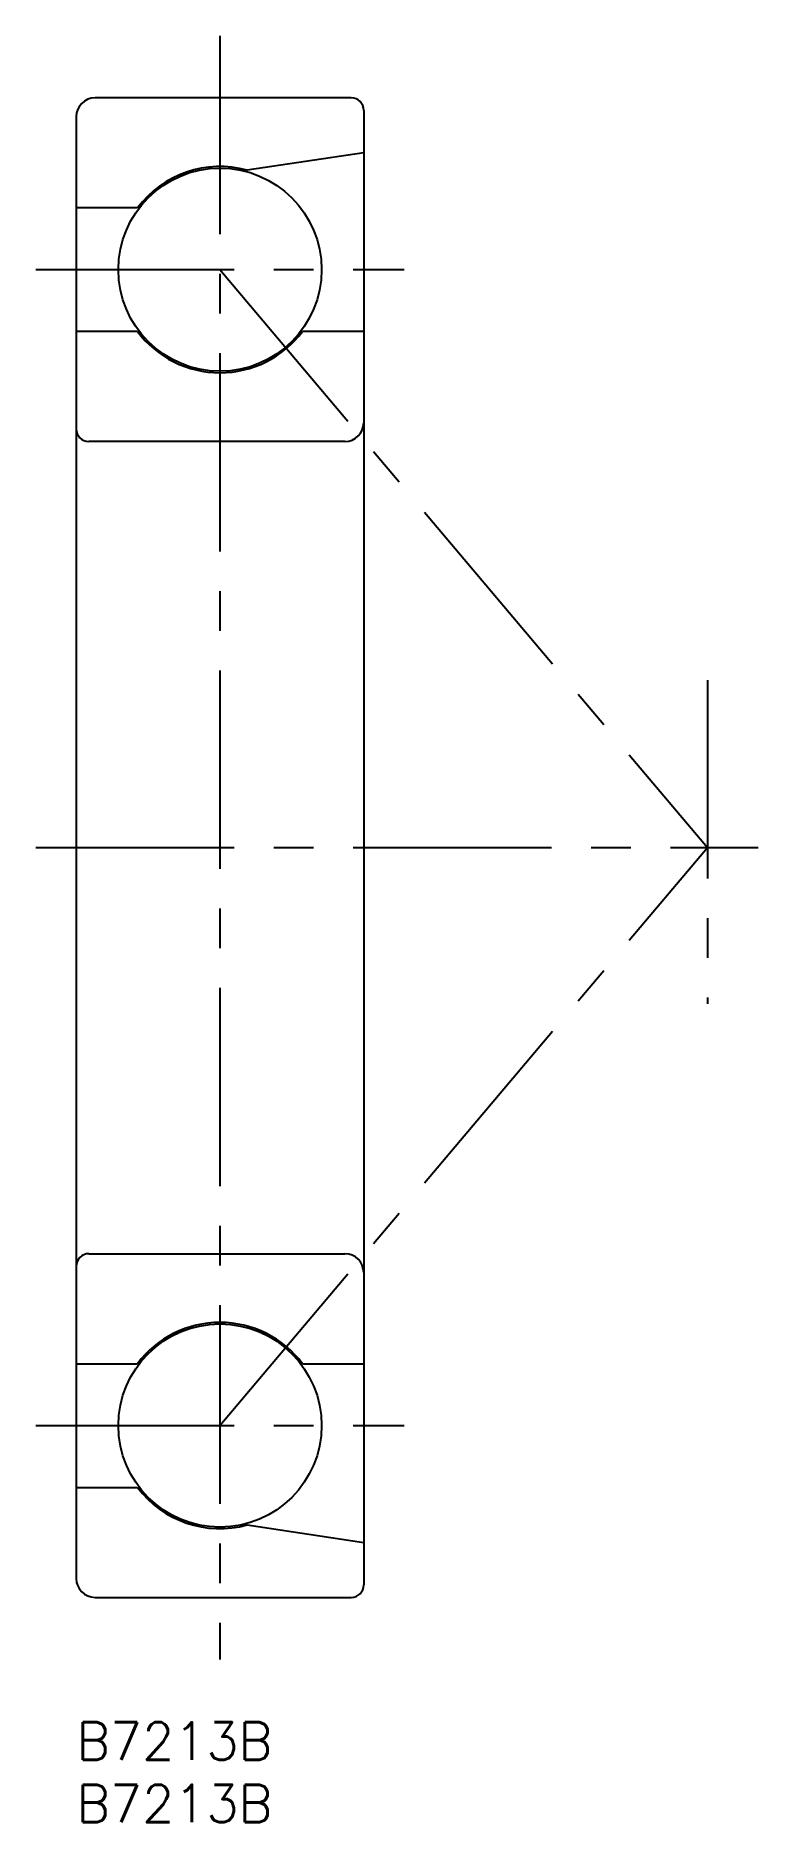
# Model space of a CAD drawing. Extents: x -3 to 55, y -8 to 135.
import ezdxf

# ---------------------------------------------------------------- set-up
doc = ezdxf.new("R2010")
doc.units = 0
doc.header["$LTSCALE"] = 0.5
doc.linetypes.add('CENTER', pattern=[50.8, 31.75, -6.35, 6.35, -6.35])
for name, color, linetype in [('MSM_CENTER', 1, 'CENTER'), ('MSM_CONTINUOUS', 7, 'CONTINUOUS'), ('MSM_PART_NUMBER', 7, 'CONTINUOUS')]:
    doc.layers.add(name, color=color, linetype=linetype)
doc.styles.get("Standard").update_dxf_attribs({"font": 'txt.shx', "height": 3, "bigfont": 'bigfont.shx'})

msp = doc.modelspace()

# ---------------------------------------------------------------- linework, layer by layer
at = {"layer": 'MSM_CENTER'}
for p, q in [((11.5, 134.97), (11.5, 5.03)), ((-3.24, 116.25), (26.24, 116.25)), ((11.5, 116.25), (50.5, 70)), ((50.5, 83.41), (50.5, 57.51)), ((-3.24, 70), (54.57, 70)), ((11.5, 23.75), (50.5, 70)), ((-3.24, 23.75), (26.24, 23.75))]:
    msp.add_line(p, q, dxfattribs=at)
at = {"layer": 'MSM_CONTINUOUS'}
for p, q in [((22, 130), (1.5, 130)), ((23, 129), (23, 11)), ((0, 128.5), (0, 11.5)), ((23, 125.6), (13.68, 124.21)), ((4.9, 121.2), (0, 121.2)), ((4.9, 111.3), (0, 111.3)), ((23, 111.3), (18.1, 111.3)), ((21.5, 102.5), (1, 102.5)), ((1, 37.5), (21.5, 37.5)), ((0, 28.7), (4.9, 28.7)), ((18.1, 28.7), (23, 28.7)), ((0, 18.8), (4.9, 18.8)), ((13.68, 15.79), (23, 14.4)), ((1.5, 10), (22, 10))]:
    msp.add_line(p, q, dxfattribs=at)
for centre in [(11.5, 116.25), (11.5, 23.75)]:
    msp.add_circle(centre, 8.13, dxfattribs=at)
for centre, radius, start, end in [((1.5, 128.5), 1.5, 90, 180), ((22, 129), 1, 0, 90), ((11.5, 116.25), 8.25, 74.7056, 143.1301), ((11.5, 116.25), 8.25, 216.8699, 323.1301), ((1, 103.5), 1, 180, 270), ((21.5, 104), 1.5, 270, 0), ((1, 36.5), 1, 90, 180), ((21.5, 36), 1.5, 360, 90), ((11.5, 23.75), 8.25, 36.8699, 143.1301), ((11.5, 23.75), 8.25, 216.8699, 285.2944), ((1.5, 11.5), 1.5, 180, 270), ((22, 11), 1, 270, 360)]:
    msp.add_arc(centre, radius, start, end, dxfattribs=at)

# ---------------------------------------------------------------- texts
at = {"layer": 'MSM_PART_NUMBER'}
for p in [(0, -3), (0, -8)]:
    msp.add_text('B7213B', height=3, dxfattribs=at).set_placement(p)

doc.saveas('drawing.dxf')
